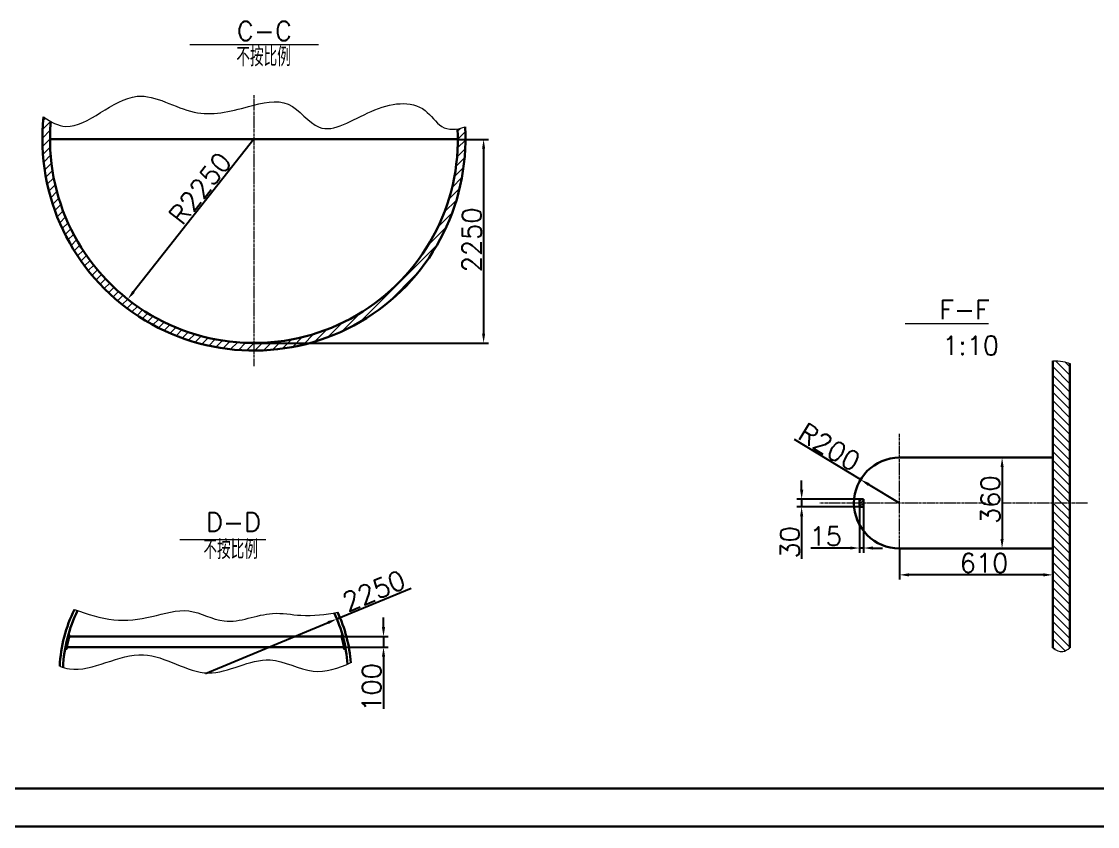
# Model space of a CAD drawing. Header units: millimetres. Extents: x 2900 to 3741, y 0 to 594.
# Drawn here: x 3166.8 to 3451, y 0 to 212.7 of the extents above; entities that cross this region are included whole.
import ezdxf

# ---------------------------------------------------------------- set-up
doc = ezdxf.new("R2010")
doc.units = ezdxf.units.MM
doc.linetypes.add('CENTER2', pattern=[1.125, 0.75, -0.125, 0.125, -0.125])
for name, color, linetype, lineweight in [('尺寸线', 3, 'Continuous', 15), ('文字层', 7, 'Continuous', 15), ('粗实线', 7, 'Continuous', 30), ('细实线', 7, 'Continuous', 15), ('细点划线', 1, 'CENTER2', 18)]:
    doc.layers.add(name, color=color, linetype=linetype, lineweight=lineweight)
doc.styles.get("Standard").update_dxf_attribs({"font": 'txt.shx', "bigfont": 'gbcbig.shx'})
doc.dimstyles.new('ISO-25$0', dxfattribs={"dimtxt": 5, "dimasz": 2.5, "dimexe": 1.25, "dimexo": 0, "dimtad": 1, "dimdec": 0, "dimdsep": 46, "dimtxsty": 'Standard', "dimcen": 2.5, "dimdle": 5, "dimadec": 0, "dimazin": 0, "dimtfac": 1, "dimtdec": 0, "dimtmove": 0, "dimatfit": 2, "dimfxl": 0, "dimtolj": 1, "dimarcsym": 0})
doc.dimstyles.new('ISO-25$4', dxfattribs={"dimtxt": 5, "dimasz": 2.5, "dimexe": 0.5, "dimexo": 0, "dimtad": 1, "dimdec": 0, "dimdsep": 46, "dimtxsty": 'Standard', "dimcen": 2.5, "dimdle": 5, "dimadec": 0, "dimazin": 0, "dimtfac": 1, "dimtdec": 0, "dimtmove": 0, "dimatfit": 2, "dimfxl": 0, "dimtolj": 1, "dimarcsym": 0})
pattern_1 = [(315, (0, 0), (1.122532015133644, 1.122532015133644), [])]

# ---------------------------------------------------------------- blocks, each defined once
blk = doc.blocks.new('*X13')
at = {"layer": '尺寸线'}
for points in [[(3288.440464769687, 179.0663459505577), (3289.27379810302, 179.0663459505577), (3288.857131436353, 181.5663459505577)], [(3288.440464769687, 130.2556582180498), (3289.27379810302, 130.2556582180498), (3288.857131436353, 127.7556582180498)]]:
    blk.add_hatch(color=0, dxfattribs=at).paths.add_polyline_path(points, flags=0)
at = {"layer": '尺寸线', "color": 0, "lineweight": -2}
for p, q in [((3282.045879407877, 181.5663459505577), (3290.107131436353, 181.5663459505577)), ((3288.857131436353, 179.0663459505577), (3288.857131436353, 130.2556582180498)), ((3228.195866852157, 127.7556582180498), (3290.107131436353, 127.7556582180498))]:
    blk.add_line(p, q, dxfattribs=at)
at = {"layer": '尺寸线', "color": 0, "insert": (3285.732131436353, 155.0096857374176), "char_height": 5, "width": 52.85714285714312, "attachment_point": 5, "rotation": 90}
blk.add_mtext('2250', dxfattribs=at)
blk = doc.blocks.new('*X33')
at = {"layer": '尺寸线'}
blk.add_hatch(color=0, dxfattribs=at).paths.add_polyline_path([(3196.086093929607, 141.5312374341734), (3196.740626834264, 141.0154553860511), (3194.866014237568, 139.3097476961404)], flags=0)
at = {"layer": '尺寸线', "color": 0, "lineweight": -2}
blk.add_line((3228.195866852157, 181.6056851430499), (3196.413360381935, 141.2733464101123), dxfattribs=at)
at = {"layer": '尺寸线', "color": 0, "insert": (3213.976244207709, 168.6098000199941), "char_height": 5, "width": 67.14285714285703, "attachment_point": 5, "rotation": 51.76134359240278}
blk.add_mtext('R2250', dxfattribs=at)
blk = doc.blocks.new('*X38')
at = {"layer": '尺寸线'}
blk.add_hatch(color=0, dxfattribs=at).paths.add_polyline_path([(3390.751719636942, 90.73005432847799), (3390.320661598315, 90.01686893057672), (3388.396634423925, 91.66663574540826)], flags=0)
at = {"layer": '尺寸线', "color": 0, "lineweight": -2}
for p, q in [((3388.396634423925, 91.66663574540826), (3370.923592175344, 102.2275576917693)), ((3398.6665041537, 85.45939998918152), (3390.536190617629, 90.37346162952736))]:
    blk.add_line(p, q, dxfattribs=at)
at = {"layer": '尺寸线', "color": 0, "insert": (3380.206802847633, 100.2681290186592), "char_height": 5, "width": 52.85714285714309, "attachment_point": 5, "rotation": 328.8507176696286}
blk.add_mtext('R200', dxfattribs=at)
blk = doc.blocks.new('*X39')
at = {"layer": '尺寸线'}
for points in [[(3425.368240608395, 94.9593999891815), (3426.201573941728, 94.9593999891815), (3425.784907275062, 97.4593999891815)], [(3425.368240608395, 75.9593999891815), (3426.201573941728, 75.9593999891815), (3425.784907275062, 73.4593999891815)]]:
    blk.add_hatch(color=0, dxfattribs=at).paths.add_polyline_path(points, flags=0)
at = {"layer": '尺寸线', "color": 0, "lineweight": -2}
for p, q in [((3418.916504153699, 97.45939998918152), (3427.034907275062, 97.4593999891815)), ((3425.784907275062, 94.9593999891815), (3425.784907275062, 75.9593999891815)), ((3418.916504153698, 73.45939998918152), (3427.034907275062, 73.4593999891815))]:
    blk.add_line(p, q, dxfattribs=at)
at = {"layer": '尺寸线', "color": 0, "insert": (3422.659907275062, 86.3559581928198), "char_height": 5, "width": 38.57142857142935, "attachment_point": 5, "rotation": 90}
blk.add_mtext('360', dxfattribs=at)
blk = doc.blocks.new('*X40')
at = {"layer": '尺寸线'}
for points in [[(3385.666504153699, 73.99754456072417), (3385.666504153699, 73.16421122739082), (3388.166504153699, 73.5808778940575)], [(3391.666254153699, 73.99754456072417), (3391.666254153699, 73.16421122739082), (3389.166254153699, 73.5808778940575)]]:
    blk.add_hatch(color=0, dxfattribs=at).paths.add_polyline_path(points, flags=0)
at = {"layer": '尺寸线', "color": 0, "lineweight": -2}
for p, q in [((3388.166504153699, 84.45934998918165), (3388.166504153699, 72.3308778940575)), ((3389.166254153699, 84.45934998918165), (3389.166254153699, 72.3308778940575)), ((3385.666504153699, 73.5808778940575), (3375.249837487032, 73.5808778940575)), ((3389.166254153699, 73.5808778940575), (3388.166504153699, 73.5808778940575)), ((3391.666254153699, 73.5808778940575), (3394.166254153699, 73.5808778940575))]:
    blk.add_line(p, q, dxfattribs=at)
at = {"layer": '尺寸线', "color": 0, "insert": (3379.208170820365, 76.7058778940575), "char_height": 5, "width": 22.14285714285688, "attachment_point": 5}
blk.add_mtext('15', dxfattribs=at)
blk = doc.blocks.new('*X41')
at = {"layer": '尺寸线'}
for points in [[(3372.42924390484, 88.9594499891814), (3373.262577238173, 88.9594499891814), (3372.845910571506, 86.4594499891814)], [(3372.42924390484, 81.95934998918165), (3373.262577238173, 81.95934998918165), (3372.845910571506, 84.45934998918165)]]:
    blk.add_hatch(color=0, dxfattribs=at).paths.add_polyline_path(points, flags=0)
at = {"layer": '尺寸线', "color": 0, "lineweight": -2}
for p, q in [((3372.845910571506, 88.9594499891814), (3372.845910571506, 91.4594499891814)), ((3388.166504153699, 86.4594499891814), (3371.595910571506, 86.4594499891814)), ((3372.845910571506, 86.4594499891814), (3372.845910571506, 84.45934998918165)), ((3388.166504153699, 84.45934998918165), (3371.595910571506, 84.45934998918165)), ((3372.845910571506, 81.95934998918165), (3372.845910571506, 70.70934998918165))]:
    blk.add_line(p, q, dxfattribs=at)
at = {"layer": '尺寸线', "color": 0, "insert": (3369.720910571506, 75.08434998918219), "char_height": 5, "width": 24.28571428571558, "attachment_point": 5, "rotation": 90}
blk.add_mtext('30', dxfattribs=at)
blk = doc.blocks.new('*X43')
at = {"layer": '尺寸线'}
for points in [[(3401.166504153699, 66.91082229409578), (3401.166504153699, 66.07748896076244), (3398.666504153699, 66.49415562742911)], [(3436.666504153699, 66.91082229409578), (3436.666504153699, 66.07748896076244), (3439.166504153699, 66.49415562742911)]]:
    blk.add_hatch(color=0, dxfattribs=at).paths.add_polyline_path(points, flags=0)
at = {"layer": '尺寸线', "color": 0, "lineweight": -2}
for p, q in [((3398.666504153699, 73.45939998918152), (3398.666504153699, 65.24415562742911)), ((3439.166504153699, 73.45939998918152), (3439.166504153699, 65.24415562742911)), ((3436.666504153699, 66.49415562742911), (3401.166504153699, 66.49415562742911))]:
    blk.add_line(p, q, dxfattribs=at)
at = {"layer": '尺寸线', "color": 0, "insert": (3421.022209861227, 69.61915562742911), "char_height": 5, "width": 37.85714285714312, "attachment_point": 5}
blk.add_mtext('610', dxfattribs=at)
blk = doc.blocks.new('*X65')
at = {"layer": '尺寸线'}
for points in [[(3262.001639384058, 52.68532052515138), (3262.834972717391, 52.68532052515138), (3262.418306050725, 50.18532052515138)], [(3262.001639384058, 44.87192714485104), (3262.834972717391, 44.87192714485104), (3262.418306050725, 47.37192714485104)]]:
    blk.add_hatch(color=0, dxfattribs=at).paths.add_polyline_path(points, flags=0)
at = {"layer": '尺寸线', "color": 0, "lineweight": -2}
for p, q in [((3262.418306050725, 52.68532052515138), (3262.418306050725, 55.18532052515138)), ((3251.698785705775, 50.18532052515138), (3263.668306050725, 50.18532052515138)), ((3262.418306050725, 50.18532052515138), (3262.418306050725, 47.37192714485104)), ((3252.34121797785, 47.37192714485104), (3263.668306050725, 47.37192714485104)), ((3262.418306050725, 44.87192714485104), (3262.418306050725, 31.12192714485104))]:
    blk.add_line(p, q, dxfattribs=at)
at = {"layer": '尺寸线', "color": 0, "insert": (3259.293306050725, 36.74692714485157), "char_height": 5, "width": 36.42857142857065, "attachment_point": 5, "rotation": 90}
blk.add_mtext('100', dxfattribs=at)
blk = doc.blocks.new('*X70')
at = {"layer": '尺寸线'}
blk.add_hatch(color=0, dxfattribs=at).paths.add_polyline_path([(3247.644339604083, 54.26700972109734), (3247.964021160869, 53.49743311887028), (3250.112910189157, 54.84126609034183)], flags=0)
at = {"layer": '尺寸线', "color": 0, "lineweight": -2}
for p, q in [((3250.112910189157, 54.84126609034183), (3269.737113545948, 62.99314578838516)), ((3215.373147858182, 40.41039426783095), (3247.804180382476, 53.88222141998381))]:
    blk.add_line(p, q, dxfattribs=at)
at = {"layer": '尺寸线', "color": 0, "insert": (3259.880570932946, 62.28264053289399), "char_height": 5, "width": 52.85714285714396, "attachment_point": 5, "rotation": 22.557962595011002}
blk.add_mtext('2250', dxfattribs=at)

msp = doc.modelspace()

# ---------------------------------------------------------------- hatches: boundary and pattern name
at = {"layer": '细实线'}
h = msp.add_hatch(dxfattribs=at)
h.set_pattern_fill('ANSI31', color=256, scale=0.5, style=0)
h.set_pattern_definition([(45, (0, 0), (-1.122532015133644, 1.122532015133644), [])])
edge = h.paths.add_edge_path(flags=0)
edge.add_spline(control_points=[(3283.952116273842, 184.8408465996288), (3283.276736314593, 184.6122782563741), (3282.616716478196, 184.4370278973161), (3281.97684929096, 184.3317313166135)], knot_values=[0, 0, 0, 0, 2.04207747036447, 2.04207747036447, 2.04207747036447, 2.04207747036447], weights=[1, 1, 1, 1], degree=3, periodic=0)
edge.add_arc((3228.195866852157, 181.6056851430508), 53.85002692499983, -90, 2.901720532689808, ccw=False)
edge.add_line((3228.195866852157, 127.7556582180509), (3228.195866852157, 125.75565721805))
edge.add_arc((3228.195866852156, 181.6056851430501), 55.85002792500019, 270.0000000000005, 363.3207667306885)
edge = h.paths.add_edge_path(flags=0)
edge.add_spline(control_points=[(3174.547874690558, 186.2659787874709), (3173.914534185928, 186.6210701870859), (3173.284830256807, 187.0380189331681), (3172.657806047004, 187.5005491131853)], knot_values=[0, 0, 0, 0, 2.259002906921509, 2.259002906921509, 2.259002906921509, 2.259002906921509], weights=[1, 1, 1, 1], degree=3, periodic=0)
edge.add_arc((3228.195866852157, 181.6056851430513), 55.85002792500004, 173.941254518171, 270)
edge.add_line((3228.195866852157, 125.7556572180515), (3228.195866852157, 127.7556582180499))
edge.add_arc((3228.195866852157, 181.60568514305), 53.85002692500021, 175.0352933161697, 270, ccw=False)
h = msp.add_hatch(dxfattribs=at)
h.set_pattern_fill('ANSI31', color=256, scale=0.5, angle=270, style=0)
h.set_pattern_definition(pattern_1)
edge = h.paths.add_edge_path(flags=0)
edge.add_spline(control_points=[(3443.666504153699, 122.3338438318174), (3443.076101345351, 122.5509618177953), (3441.621936887628, 122.9924625086082), (3440.062903198312, 123.1099177172625), (3439.166504153699, 123.0467680271158)], knot_values=[0, 0, 0, 0, 1.899456583216943, 4.591594596836146, 4.591594596836146, 4.591594596836146, 4.591594596836146], weights=[1, 1, 1, 1, 1], degree=3, periodic=0)
edge.add_line((3439.166504153699, 123.0467680271158), (3439.166504153699, 85.45939998918152))
edge.add_line((3439.166504153699, 85.45939998918152), (3443.666504153699, 85.45939998918152))
edge.add_line((3443.666504153699, 85.45939998918152), (3443.666504153699, 122.3338438318171))
h = msp.add_hatch(dxfattribs=at)
h.set_pattern_fill('ANSI31', color=256, scale=0.15, style=0)
h.set_pattern_definition([(45, (0, 0), (-0.3367596045400932, 0.3367596045400933), [])])
h.paths.add_polyline_path([(3389.166254153699, 86.4594499891814), (3388.166504153699, 86.45944998918162), (3388.166504153698, 85.45939998918152), (3389.166254153699, 85.45939998918152)], flags=0)
h.paths.add_polyline_path([(3389.166254153699, 85.45939998918152), (3388.166504153699, 85.45939998918152), (3388.166504153698, 84.45934998918165), (3389.166254153699, 84.45934998918165)], flags=0)
h = msp.add_hatch(dxfattribs=at)
h.set_pattern_fill('ANSI31', color=256, scale=0.5, angle=270, style=0)
h.set_pattern_definition(pattern_1)
edge = h.paths.add_edge_path(flags=0)
edge.add_line((3443.666504153699, 85.45939998918152), (3439.166504153699, 85.45939998918152))
edge.add_line((3439.166504153698, 85.45939998918152), (3439.166504153698, 47.17899145237061))
edge.add_spline(control_points=[(3439.166504153699, 47.17899145237061), (3440.056988053384, 46.63703992979981), (3441.61908271827, 45.68634381689549), (3443.050903610128, 46.73792074460562), (3443.666504153699, 47.19003827689221)], knot_values=[0, 0, 0, 0, 2.847067536661619, 4.994350836841905, 4.994350836841905, 4.994350836841905, 4.994350836841905], weights=[1, 1, 1, 1, 1], degree=3, periodic=0)
edge.add_line((3443.666504153699, 47.19003827689221), (3443.666504153699, 85.45939998918158))
h = msp.add_hatch(color=256, dxfattribs=at)
edge = h.paths.add_edge_path(flags=0)
edge.add_arc((3215.373482251116, 40.41030132463662), 37.61817724970515, 163.9949352418301, 164.9389393293665)
edge.add_line((3179.047510010586, 50.18532052515138), (3179.667299316685, 50.18532052515138))
edge.add_arc((3179.047510079944, 50.18532057786003), 0.6197892367413282, 359.9999951703389, 434.46694220119)
h = msp.add_hatch(color=256, dxfattribs=at)
edge = h.paths.add_edge_path(flags=0)
edge.add_arc((3251.698785636418, 50.1853205778597), 0.6197892367422376, 105.5330578418549, 180.0000048725635)
edge.add_line((3251.078996399676, 50.18532052515138), (3251.698785705775, 50.18532052515138))
edge.add_arc((3215.372813465271, 40.410301324644), 37.61817724967728, 15.06106067063308, 16.00506475817017)
h = msp.add_hatch(color=256, dxfattribs=at)
edge = h.paths.add_edge_path(flags=0)
edge.add_line((3179.060921722775, 47.37192714485104), (3178.40507773851, 47.37192714485104))
edge.add_arc((3215.373551995357, 40.41032180597064), 37.61824075861938, 169.3354102073836, 170.3343290158194)
edge.add_arc((3178.405077707785, 47.37192718157608), 0.6558440149905483, 259.8348728198927, 359.9999967916406)
h = msp.add_hatch(color=256, dxfattribs=at)
edge = h.paths.add_edge_path(flags=0)
edge.add_line((3252.34121797785, 47.37192714485104), (3251.685373993585, 47.37192714485104))
edge.add_arc((3252.341218008576, 47.37192718157624), 0.6558440149901809, 180.0000031945447, 280.165127166226)
edge.add_arc((3215.372743721011, 40.41032180597214), 37.61824075861199, 9.665670984180483, 10.66458979261655)

# ---------------------------------------------------------------- linework, layer by layer
at = {"layer": '粗实线'}
for p, q in [((3174.345839927157, 181.6056851430499), (3282.045893777156, 181.6056851430499)), ((3439.166504153699, 47.17899145237061), (3439.166504153699, 123.0467680271158)), ((3443.666504153699, 68.21372612620121), (3443.666504153699, 122.3338438318174)), ((3443.666504153699, 47.19003827689221), (3443.666504153699, 122.3338438318174)), ((3398.666504153699, 97.45939998918152), (3439.166504153699, 97.45939998918152)), ((3388.166504153699, 84.45934998918165), (3388.166504153699, 86.4594499891814)), ((3388.166504153699, 86.4594499891814), (3389.166254153699, 86.4594499891814)), ((3389.166254153699, 86.4594499891814), (3389.166254153699, 84.45934998918165)), ((3388.166504153699, 84.45934998918165), (3389.166254153699, 84.45934998918165)), ((3398.666504153699, 73.45939998918152), (3439.166504153699, 73.45939998918152)), ((3251.698785705775, 50.18532052515138), (3179.047510010586, 50.18532052515138)), ((3252.34121797785, 47.37192714485104), (3178.40507773851, 47.37192714485104)), ((3731.000000731946, 9.999999737999872), (2925.000000731946, 9.999999737999872)), ((3741.000000731946, -2.62000156681097e-07), (2900.000000731946, -2.62000156681097e-07))]:
    msp.add_line(p, q, dxfattribs=at)
for centre, radius, start, end in [((3228.195866852157, 181.6056851430499), 55.85002792500015, 173.9412545181744, 3.320766730690238), ((3228.195866852157, 181.6056851430499), 53.85002692500016, 175.0352933161694, 2.901720532691146), ((3398.666504153699, 85.45939998918152), 12, 90, 270), ((3215.37314785818, 40.41039426783027), 38.51267922420605, 153.8550328949255, 177.1115673571968), ((3215.37314785818, 40.41039426783027), 37.6178301922194, 153.7066630058545, 177.5061706869317), ((3215.37314785818, 40.41039426783027), 37.61783019221922, 3.802147477704696, 25.24907466064759), ((3215.37314785818, 40.41039426783027), 38.51267922420602, 4.194967863175883, 24.90178510979677)]:
    msp.add_arc(centre, radius, start, end, dxfattribs=at)
at = {"layer": '细实线'}
for p, q in [((3211.29611398812, 206.6333583591179), (3245.260512584699, 206.6333583591179)), ((3400.199010702242, 132.9110358828082), (3422.154738465093, 132.9110358828082)), ((3208.657456937848, 75.81127315177855), (3231.300389335568, 75.81127315177855)), ((3179.23986688, 48.37192714485127), (3178.607468990263, 48.37192714485127)), ((3179.262045857927, 48.47192714485118), (3178.629266244456, 48.47192714485118)), ((3179.284515560775, 48.57192714485132), (3178.642298457189, 48.57192714485132)), ((3179.307276531927, 48.67192714485145), (3178.673717032995, 48.67192714485145)), ((3179.330329323187, 48.77192714485136), (3178.696371605119, 48.77192714485136)), ((3179.353674494858, 48.87192714485127), (3178.719313000941, 48.87192714485127)), ((3179.377312615813, 48.97192714485141), (3178.742541759368, 48.97192714485141)), ((3179.377312615813, 48.97192714485141), (3178.742541759368, 48.97192714485141)), ((3179.401244263565, 49.07192714485132), (3178.76605842743, 49.07192714485154)), ((3179.42547002435, 49.17192714485145), (3178.789863560355, 49.17192714485145)), ((3179.449990493195, 49.27192714485136), (3178.813957721634, 49.27192714485136)), ((3179.474806274006, 49.3719271448515), (3178.82011198989, 49.3719271448515)), ((3179.474806274006, 49.3719271448515), (3178.838341483099, 49.3719271448515)), ((3179.499917979639, 49.47192714485141), (3178.863015424987, 49.47192714485163)), ((3179.525326231988, 49.57192714485154), (3178.887980136024, 49.57192714485154)), ((3179.551031662067, 49.67192714485145), (3178.913236213491, 49.67192714485145)), ((3179.57703491009, 49.77192714485159), (3178.938784263311, 49.77192714485159)), ((3179.603336625563, 49.8719271448515), (3178.964624900119, 49.87192714485172)), ((3179.629937467371, 49.97192714485163), (3178.990758747344, 49.97192714485163)), ((3179.656838103865, 50.07192714485154), (3179.017186437295, 50.07192714485154)), ((3251.729109279066, 50.07192714485154), (3251.089457612497, 50.07192714485154)), ((3251.755536969017, 49.97192714485163), (3251.116358248989, 49.97192714485163)), ((3251.781670816242, 49.8719271448515), (3251.142959090797, 49.8719271448515)), ((3251.807511453049, 49.77192714485159), (3251.169260806271, 49.77192714485159)), ((3251.833059502869, 49.67192714485145), (3251.195264054294, 49.67192714485145)), ((3251.858315580337, 49.57192714485154), (3251.220969484372, 49.57192714485154)), ((3251.883280291374, 49.47192714485141), (3251.246377736722, 49.47192714485141)), ((3251.907954233262, 49.3719271448515), (3251.271489442355, 49.3719271448515)), ((3251.907954233262, 49.3719271448515), (3251.271489442355, 49.3719271448515)), ((3251.932337994726, 49.27192714485136), (3251.296305223165, 49.27192714485136)), ((3251.956432156006, 49.17192714485145), (3251.320825692011, 49.17192714485145)), ((3251.980237288931, 49.07192714485154), (3251.345051452795, 49.07192714485132)), ((3252.003753956993, 48.97192714485141), (3251.368983100548, 48.97192714485141)), ((3252.003753956993, 48.97192714485141), (3251.368983100548, 48.97192714485141)), ((3252.026982715419, 48.87192714485127), (3251.392621221503, 48.87192714485127)), ((3252.049924111242, 48.77192714485136), (3251.415966393174, 48.77192714485136)), ((3252.072578683365, 48.67192714485145), (3251.439019184434, 48.67192714485145)), ((3252.094946962636, 48.57192714485132), (3251.461780155585, 48.57192714485132)), ((3252.117029471904, 48.47192714485118), (3251.484249858434, 48.47192714485118)), ((3252.138826726097, 48.37192714485127), (3251.506428836361, 48.37192714485127)), ((3179.053253125035, 47.47192714485095), (3178.42404906271, 47.47192714485118)), ((3179.072838674217, 47.57192714485109), (3178.443300915334, 47.57192714485109)), ((3179.092710425923, 47.671927144851), (3178.462833735342, 47.671927144851)), ((3179.154047640895, 47.97192714485118), (3178.482647969033, 47.97192714485118)), ((3179.133314426925, 47.87192714485127), (3178.482647969033, 47.87192714485127)), ((3179.112868850697, 47.77192714485113), (3178.482647969033, 47.77192714485113)), ((3179.112868850697, 47.77192714485113), (3178.482647969033, 47.77192714485113)), ((3179.17506898686, 48.07192714485109), (3178.543783726485, 48.07192714485109)), ((3179.196378967096, 48.17192714485122), (3178.564728226667, 48.17192714485122)), ((3179.196378967096, 48.17192714485122), (3178.564728226667, 48.17192714485122)), ((3179.21797809197, 48.27192714485113), (3178.585956484087, 48.27192714485113)), ((3252.160339232274, 48.27192714485136), (3251.528317624391, 48.27192714485113)), ((3252.181567489693, 48.17192714485122), (3251.549916749264, 48.17192714485122)), ((3252.181567489693, 48.17192714485122), (3251.549916749264, 48.17192714485122)), ((3252.202511989875, 48.07192714485109), (3251.571226729501, 48.07192714485109)), ((3252.223173216657, 47.97192714485118), (3251.592248075465, 47.97192714485118)), ((3252.243551646256, 47.87192714485127), (3251.612981289436, 47.87192714485127)), ((3252.263647747328, 47.77192714485113), (3251.633426865664, 47.77192714485113)), ((3252.263647747328, 47.77192714485113), (3251.633426865664, 47.77192714485113)), ((3252.283461981019, 47.671927144851), (3251.653585290438, 47.671927144851)), ((3252.302994801026, 47.57192714485109), (3251.673457042144, 47.57192714485109)), ((3252.34121797785, 47.47192714485118), (3251.693042591326, 47.47192714485095))]:
    msp.add_line(p, q, dxfattribs=at)
for centre, radius, start, end in [((3179.047510010586, 50.18532052515138), 0.6197893060989372, 0, 74.46693728556303), ((3251.698785705775, 50.18532052515138), 0.6197893060988554, 105.5330627144789, 179.999999999998), ((3178.40507773851, 47.37192714485104), 0.6558439842646054, 259.8348696115989, 5.586692995516629e-12), ((3252.34121797785, 47.37192714485104), 0.6558439842647203, 180, 280.1651303884373)]:
    msp.add_arc(centre, radius, start, end, dxfattribs=at)
for points, knots in [([(3172.657806047004, 187.5005491131853), (3174.574577526707, 186.0866249876126), (3182.289862684672, 182.1611742796958), (3195.721804414862, 198.103830472864), (3211.976583433168, 186.5213590501237), (3225.214575981224, 189.72574350317), (3237.794247735939, 193.2435151798159), (3246.005726357263, 180.7565735398289), (3258.731842749205, 190.2055902529028), (3272.027831097642, 192.5154290129567), (3277.683087105246, 183.7605261927124), (3281.663298347945, 184.0662436310781), (3283.952116273842, 184.8408465996288)], [0, 0, 0, 0, 4560.9996341344, 18121.9366019358, 28495.59641498668, 38124.09747209699, 45078.17283649794, 51823.06355597154, 61396.65355311844, 70838.26937229351, 74862.47968653428, 79413.69870330802, 79413.69870330802, 79413.69870330802, 79413.69870330802]), ([(3439.166504153699, 123.0467680271158), (3440.062903198312, 123.1099177172625), (3441.621936887628, 122.9924625086082), (3443.076101345351, 122.5509618177953), (3443.666504153699, 122.3338438318174)], [0, 0, 0, 0, 12374.47164134501, 21105.36563863501, 21105.36563863501, 21105.36563863501, 21105.36563863501]), ([(3180.801008007492, 57.38076866473276), (3184.234043428057, 56.12503647245339), (3190.87654845615, 53.90914678478617), (3201.185202091907, 55.07154368864448), (3211.012239684748, 58.49184047136129), (3221.288815754481, 52.14643167877867), (3231.315173562993, 57.31694435521808), (3241.383259389767, 55.29511017664601), (3247.086295185273, 56.00073625522947), (3250.305337803856, 56.62669984665686)], [0, 0, 0, 0, 8863.81249434463, 17091.03126878778, 25246.32332878819, 33204.19918679357, 43852.8279337435, 50015.59621260546, 58035.01737050437, 58035.01737050437, 58035.01737050437, 58035.01737050437]), ([(3439.166504153699, 47.17899145237061), (3440.056988053385, 46.63703992979968), (3441.61908271827, 45.68634381689543), (3443.050903610129, 46.7379207446055), (3443.666504153699, 47.19003827689221)], [0, 0, 0, 0, 12161.92263825082, 21334.55133178289, 21334.55133178289, 21334.55133178289, 21334.55133178289]), ([(3176.909397030249, 42.35109859187105), (3177.746970344856, 42.03183483698558), (3184.721809866918, 40.06458132524585), (3198.616037409332, 50.12868146036135), (3215.641547932759, 36.45107005755403), (3230.920527265103, 47.01750664358883), (3243.417960638235, 39.43573247366794), (3250.468133074992, 41.76475519371184), (3253.777537312196, 43.2964524258764)], [0, 0, 0, 0, 1752.118395586619, 14441.28979930602, 25746.93356862924, 36359.96767422488, 43822.18060072291, 50442.80183523847, 50442.80183523847, 50442.80183523847, 50442.80183523847])]:
    msp.add_open_spline(points, degree=3, knots=knots, dxfattribs=at)
at = {"layer": '细点划线'}
for p, q in [((3228.195866852157, 193.2761873882614), (3228.195866852157, 121.5311560149821)), ((3398.666504153699, 68.21372612620121), (3398.666504153699, 103.7245868431355)), ((3421.400038345594, 85.45939998918152), (3377.663465680441, 85.45939998918152)), ((3448.379937683259, 85.45939998918152), (3425.784907275062, 85.45939998918152))]:
    msp.add_line(p, q, dxfattribs=at)

# ---------------------------------------------------------------- texts
at = {"layer": '文字层', "char_height": 5, "attachment_point": 1}
for s, insert, width in [('C-C', (3223.665863061952, 212.7072808087826), 99.5805199037799), ('不按比例', (3223.548705542059, 205.8804357042666), 99.5805199037799), ('F-F', (3409.19507388025, 139.0938331281902), 99.5805199037799), ('1:10', (3409.97017033048, 129.6002234165919), 99.5805199037799), ('D-D', (3215.504429711036, 82.93034111699512), 99.5805199037799), ('不按比例', (3214.853311389468, 75.67164262400865), 22.64293239771981)]:
    msp.add_mtext(s, dxfattribs=dict(at, insert=insert, width=width))

# ---------------------------------------------------------------- dimensions: what is measured, and where the dimension line sits
at = {"layer": '尺寸线'}
for center, mpoint, text, picture, middle in [((3228.195866852157, 181.6056851430499), (3194.866014237568, 139.3097476961404), 'R2250', '*X33', (3216.430742600174, 166.6756173395347)), ((3398.6665041537, 85.45939998918152), (3388.396634423925, 91.66663574540826), 'R200', '*X38', (3378.590335202783, 97.59368377652976)), ((3215.373147858182, 40.41039426783095), (3250.112910189157, 54.84126609034183), '2250', '*X70', (3261.079376770893, 59.39672827454253))]:
    dim = msp.add_radius_dim(center=center, mpoint=mpoint, text=text, dimstyle='ISO-25$4', override={"dimpost": 'R<>', "dimsah": 1}, dxfattribs=at)
    dim.commit()
    dim.dimension.update_dxf_attribs({"geometry": picture, "text_midpoint": middle, "dimtype": 164})
for base, p1, p2, text, picture, middle in [((3288.857131436353, 127.7556582180498), (3282.045879407877, 181.5663459505577), (3228.195866852157, 127.7556582180498), '2250', '*X13', (3288.857131436353, 155.0096857374176)), ((3425.784907275062, 73.45939998918152), (3418.916504153699, 97.45939998918152), (3418.916504153698, 73.45939998918152), '360', '*X39', (3425.784907275062, 86.3559581928198)), ((3372.845910571506, 84.45934998918165), (3388.166504153699, 86.4594499891814), (3388.166504153699, 84.45934998918165), '30', '*X41', (3372.845910571506, 75.08434998918219)), ((3262.418306050725, 47.37192714485104), (3251.698785705775, 50.18532052515138), (3252.34121797785, 47.37192714485104), '100', '*X65', (3262.418306050725, 36.74692714485157))]:
    dim = msp.add_linear_dim(base=base, p1=p1, p2=p2, angle=90, text=text, dimstyle='ISO-25$0', override={"dimsah": 1}, dxfattribs=at)
    dim.commit()
    dim.dimension.update_dxf_attribs({"geometry": picture, "text_midpoint": middle, "dimtype": 160})
for base, p1, p2, text, picture, middle in [((3389.166254153699, 73.5808778940575), (3388.166504153699, 84.45934998918165), (3389.166254153699, 84.45934998918165), '15', '*X40', (3379.208170820365, 73.5808778940575)), ((3398.666504153699, 66.49415562742911), (3439.166504153699, 73.45939998918152), (3398.666504153699, 73.45939998918152), '610', '*X43', (3421.022209861227, 66.49415562742911))]:
    dim = msp.add_linear_dim(base=base, p1=p1, p2=p2, text=text, dimstyle='ISO-25$0', override={"dimsah": 1}, dxfattribs=at)
    dim.commit()
    dim.dimension.update_dxf_attribs({"geometry": picture, "text_midpoint": middle, "dimtype": 160})

doc.saveas('drawing.dxf')
